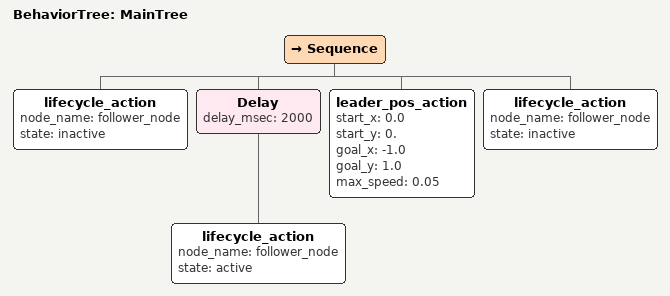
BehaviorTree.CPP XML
<?xml version="1.0" encoding="UTF-8"?>
<root BTCPP_format="4"
      main_tree_to_execute="MainTree">
  <include path="common/bt_node_models.xml"/>

  <BehaviorTree ID="MainTree">
    <Sequence>
      <lifecycle_action node_name="follower_node"
                        state="inactive"/>
      <Delay delay_msec="2000">
        <lifecycle_action node_name="follower_node"
                          state="active"/>
      </Delay>
      <leader_pos_action start_x="0.0"
                         start_y="0."
                         goal_x="-1.0"
                         goal_y="1.0"
                         max_speed="0.05"/>
      <lifecycle_action node_name="follower_node"
                        state="inactive"/>
    </Sequence>
  </BehaviorTree>

</root>
